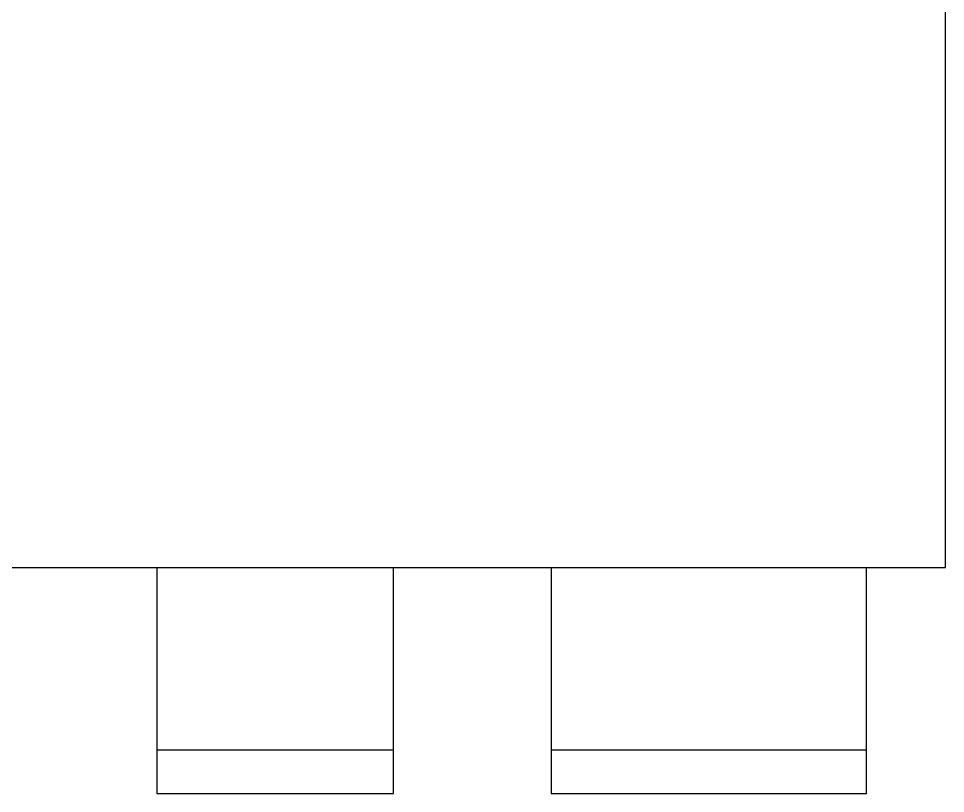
# Model space of a CAD drawing. Header units: millimetres. Extents: x 53645 to 137188, y 78097 to 135533.
# Drawn here: x 63466 to 64642, y 90488 to 91470 of the extents above; entities that cross this region are included whole.
import ezdxf

# ---------------------------------------------------------------- set-up
doc = ezdxf.new("R2010")
doc.units = ezdxf.units.MM

# ---------------------------------------------------------------- blocks, each defined once
blk = doc.blocks.new('3432')
at = {"color": 0}
blk.add_lwpolyline([(-16160.47339821731, 6946.969866147279), (-16160.47339821731, 6071.969866147279), (-14460.01776162519, 6071.969866147265), (-14460.01776162519, 6946.969866147265)], close=True, dxfattribs=at)
for points in [[(-15460.24826960779, 6071.969866147279), (-15460.24826960779, 5785.490025694729), (-15160.2428902347, 5785.490025694729), (-15160.2428902347, 6071.969866147279)], [(-14960.2428902347, 6071.969866147279), (-14960.2428902347, 5785.490025694729), (-14560.2428902347, 5785.490025694729), (-14560.2428902347, 6071.969866147279)], [(-15460.24826960779, 5840.551823547823), (-15160.2428902347, 5840.551823547823)], [(-14960.2428902347, 5840.551823547823), (-14560.2428902347, 5840.551823547823)]]:
    blk.add_lwpolyline(points, dxfattribs=at)

msp = doc.modelspace()

# ---------------------------------------------------------------- block references
msp.add_blockref('3432', (79101.57060398672, 84702.83063148515))

doc.saveas('drawing.dxf')
